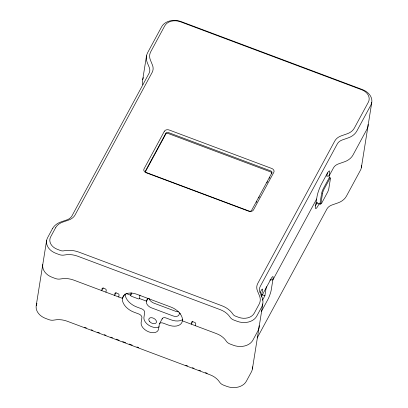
<?xml version="1.0" encoding="UTF-8"?>
<svg xmlns="http://www.w3.org/2000/svg" width="408" height="408" viewBox="0 0 408 408"><rect width="100%" height="100%" fill="white"/><g stroke="black" fill="none" stroke-linecap="round" stroke-linejoin="round"><path stroke-width="0.61" d="M36.21 305.668L46.594 240.608M105.927 292.174L106.233 290.236A1.51 0.949 28.4 0 0 104.994 288.747L103.596 288.221A1.51 0.949 28.4 0 0 102.051 288.67L101.74 290.603L103.219 287.87M142.693 79.728L146.513 55.784M118.754 296.983L119.065 295.045A1.51 0.949 28.4 0 0 117.82 293.556L116.428 293.036A1.51 0.949 28.4 0 0 114.877 293.48L114.572 295.412L116.045 292.679M131.121 292.73L130.723 295.244A1.132 0.709 28.4 0 0 131.651 296.361L138.276 298.845A1.132 0.709 28.4 0 0 139.439 298.513L146.564 301.186L147.966 298.595M139.439 298.513L139.939 295.366A1.51 0.949 28.4 0 0 139.929 295.096M179.449 312.747L179.229 314.15A6.043 3.784 28.4 0 1 173.033 315.93L151.419 307.821A6.043 3.784 28.4 0 1 146.457 301.864L146.681 300.456A6.043 3.784 28.4 0 1 148.752 298.335M195.447 325.742L195.758 323.809A1.51 0.949 28.4 0 0 194.514 322.315L193.122 321.795A1.51 0.949 28.4 0 0 191.571 322.238L191.265 324.171L192.739 321.443M252.394 369.026L262.772 303.96M262.487 300.196L264.899 295.734L266.348 286.666M329.047 176.904L329.628 173.278A9.44 1.581 -69.4 0 0 327.094 173.701L321.494 184.059A9.44 1.581 -69.4 0 0 317.026 196.579L315.486 206.254A9.44 1.581 -69.4 0 0 318.021 205.826L319.199 203.648M361.406 167.392L371.79 102.332M145.442 171.671L165.74 134.13A1.887 1.438 9.1 0 1 168.183 133.493L270.672 171.926A1.887 1.438 9.1 0 1 271.835 173.517M124.409 294.744L122.451 298.37A13.974 8.757 28.4 0 0 133.921 312.156L138.802 313.987A3.774 2.366 28.4 0 1 141.902 317.71L141.122 322.595A9.44 5.916 28.4 0 0 148.869 331.913A9.44 5.916 28.4 0 0 158.549 329.134L159.329 324.248A3.774 2.366 28.4 0 1 163.205 323.136L168.081 324.967A13.974 8.757 28.4 0 0 182.412 320.851L216.531 333.647A18.88 14.372 9.1 0 1 226.216 341.062A7.553 5.748 9.1 0 0 230.092 344.026L233.366 345.255A15.106 11.495 9.1 0 0 252.909 340.129L257.81 331.067A18.88 14.372 9.1 0 0 259.162 325.686M131.84 293.173L130.723 295.244L126.342 293.602M159.548 323.666L162.348 318.485M256.265 202.45L256.872 201.328M258.687 197.967L259.294 196.845M266.868 182.84L267.475 181.718M269.29 178.357L269.897 177.235M261.181 297.05L271.05 278.797A7.553 1.265 -69.4 0 1 273.08 278.455L271.264 289.823A7.553 1.265 -69.4 0 1 267.694 299.839L261.416 311.452M316.644 198.997L272.83 280.031A3.019 2.3 9.1 0 0 269.851 280.158M317.353 202.327L316.47 203.964A7.553 1.265 -69.4 0 1 315.175 205.902M257.147 338.013L326.879 209.049A11.327 8.624 9.1 0 1 331.979 204.989L337.936 202.904A18.88 14.372 9.1 0 0 346.438 196.141L360.432 170.253A15.106 11.495 9.1 0 0 361.508 165.587M316.195 202.751L320.163 204.235M262.048 294.663L264.899 295.734M179.336 313.471L180.509 313.915M84.604 327.313L86.389 327.981M91.152 329.766L92.937 330.439M97.696 332.224L99.481 332.892M104.244 334.677L106.029 335.345M110.792 337.135L112.577 337.804M116.147 339.14L119.126 340.257M122.696 341.598L125.669 342.715M129.239 344.051L132.218 345.168M136.981 346.953L138.766 347.621M185.783 365.257L187.568 365.925M192.331 367.71L194.116 368.378M198.875 370.163L200.665 370.836M205.423 372.621L207.208 373.289M329.965 178.077A3.774 0.632 -69.4 0 0 328.955 178.245L323.355 188.603A3.774 0.632 -69.4 0 0 321.57 193.611L320.025 203.286A3.774 0.632 -69.4 0 0 320.688 203.699M368.067 124.471A15.106 11.495 9.1 0 1 366.996 129.137L352.996 155.025A18.88 14.372 9.1 0 1 344.495 161.787L338.538 163.873A11.327 8.624 9.1 0 0 333.438 167.928L329.241 175.695L326.798 176.338L327.185 173.92A7.553 1.265 -69.4 0 0 327.287 172.844M182.412 320.851A13.974 8.757 28.4 0 0 170.937 307.066L136.777 294.255A13.974 8.757 28.4 0 0 122.451 298.37L73.685 280.082A18.88 14.372 9.1 0 0 60.603 278.955A7.553 5.748 9.1 0 1 55.366 278.506L52.091 277.277A15.106 11.495 9.1 0 1 42.769 264.552M142.836 84.721A18.88 14.372 9.1 0 1 143.346 77.602M125.185 293.785A13.974 8.757 28.4 0 0 136.721 306.974L141.601 308.805A3.774 2.366 28.4 0 1 144.697 312.533L143.922 317.419A9.44 5.916 28.4 0 0 149.093 325.472A9.44 5.916 28.4 0 0 159.222 326.834M149.007 298.274A6.043 3.784 28.4 0 0 153.938 303.164L175.552 311.268A6.043 3.784 28.4 0 0 178.424 311.794M162.129 319.071A3.774 2.366 28.4 0 1 166 317.96L170.881 319.785A13.974 8.757 28.4 0 0 182.769 319.5M36.914 303.358A15.106 11.495 9.1 0 0 45.528 318.393L48.807 319.622A7.553 5.748 9.1 0 0 54.04 320.076A18.88 14.372 9.1 0 1 67.126 321.198L209.967 374.763A18.88 14.372 9.1 0 1 219.657 382.179A7.553 5.748 9.1 0 0 223.533 385.142L226.807 386.371A15.106 11.495 9.1 0 0 246.35 381.245L251.251 372.188A18.88 14.372 9.1 0 0 252.603 366.802M260.115 292.694A5.666 0.949 -69.4 0 1 262.609 289.221A5.666 0.949 -69.4 0 1 261.028 295.54M322.544 193.351L320.999 203.026A3.019 0.505 -69.4 0 0 321.815 202.893L327.41 192.535A3.019 0.505 -69.4 0 0 328.843 188.532L330.383 178.857A3.019 0.505 -69.4 0 0 329.572 178.99L323.972 189.348A3.019 0.505 -69.4 0 0 322.544 193.351M52.464 228.689L47.568 237.747A15.106 11.495 9.1 0 0 55.911 253.332L59.185 254.561A7.553 5.748 9.1 0 0 64.423 255.01A18.88 14.372 9.1 0 1 77.51 256.137L220.351 309.703A18.88 14.372 9.1 0 1 230.036 317.118A7.553 5.748 9.1 0 0 233.911 320.081L237.186 321.31A15.106 11.495 9.1 0 0 256.729 316.185L261.63 307.122A18.88 14.372 9.1 0 0 262.053 297.274L259.998 292.317A11.327 8.624 9.1 0 1 260.253 286.406L337.258 143.983A11.327 8.624 9.1 0 1 342.358 139.929L348.32 137.843A18.88 14.372 9.1 0 0 356.816 131.08L370.816 105.188A15.106 11.495 9.1 0 0 362.472 89.607L181.193 21.629A15.106 11.495 9.1 0 0 161.65 26.755L147.65 52.642A18.88 14.372 9.1 0 0 147.201 62.424L149.282 67.524A11.327 8.624 9.1 0 1 149.012 73.394L72.002 215.817A11.327 8.624 9.1 0 1 66.856 219.892L61.042 221.896A18.88 14.372 9.1 0 0 52.464 228.689M55.565 227.797L50.663 236.859A12.087 9.2 9.1 0 0 57.339 249.329L60.613 250.553A4.534 3.448 9.1 0 0 63.755 250.823A21.905 16.672 9.1 0 1 78.938 252.134L221.779 305.699A21.905 16.672 9.1 0 1 233.014 314.298A4.534 3.448 9.1 0 0 235.339 316.078L238.614 317.307A12.087 9.2 9.1 0 0 254.25 313.201L259.151 304.144A15.861 12.072 9.1 0 0 259.503 295.866L257.453 290.914A14.351 10.924 9.1 0 1 257.774 283.427L334.779 141.005A14.351 10.924 9.1 0 1 341.241 135.864L347.198 133.778A15.861 12.072 9.1 0 0 354.338 128.097L368.337 102.209A12.087 9.2 9.1 0 0 361.661 89.74L180.382 21.762A12.087 9.2 9.1 0 0 164.745 25.862L150.751 51.755A15.861 12.072 9.1 0 0 150.374 59.971L152.449 65.066A14.351 10.924 9.1 0 1 152.108 72.502L75.103 214.924A14.351 10.924 9.1 0 1 68.585 220.085L62.766 222.095A15.861 12.072 9.1 0 0 55.565 227.797M164.342 131.299L144.044 168.841A3.774 2.876 9.1 0 0 146.13 172.737L248.62 211.171A3.774 2.876 9.1 0 0 253.506 209.891L273.804 172.349A3.774 2.876 9.1 0 0 271.718 168.453L169.228 130.019A3.774 2.876 9.1 0 0 164.342 131.299M165.893 133.166L145.595 170.702A1.887 1.438 9.1 0 0 146.64 172.65L249.13 211.084A1.887 1.438 9.1 0 0 251.573 210.446L271.871 172.905A1.887 1.438 9.1 0 0 270.825 170.957L168.336 132.524A1.887 1.438 9.1 0 0 165.893 133.166M149.624 321.55A4.157 2.601 28.4 0 0 156.228 322.764A4.157 2.601 28.4 0 0 152.051 317.745A4.157 2.601 28.4 0 0 149.624 321.55"/></g></svg>
